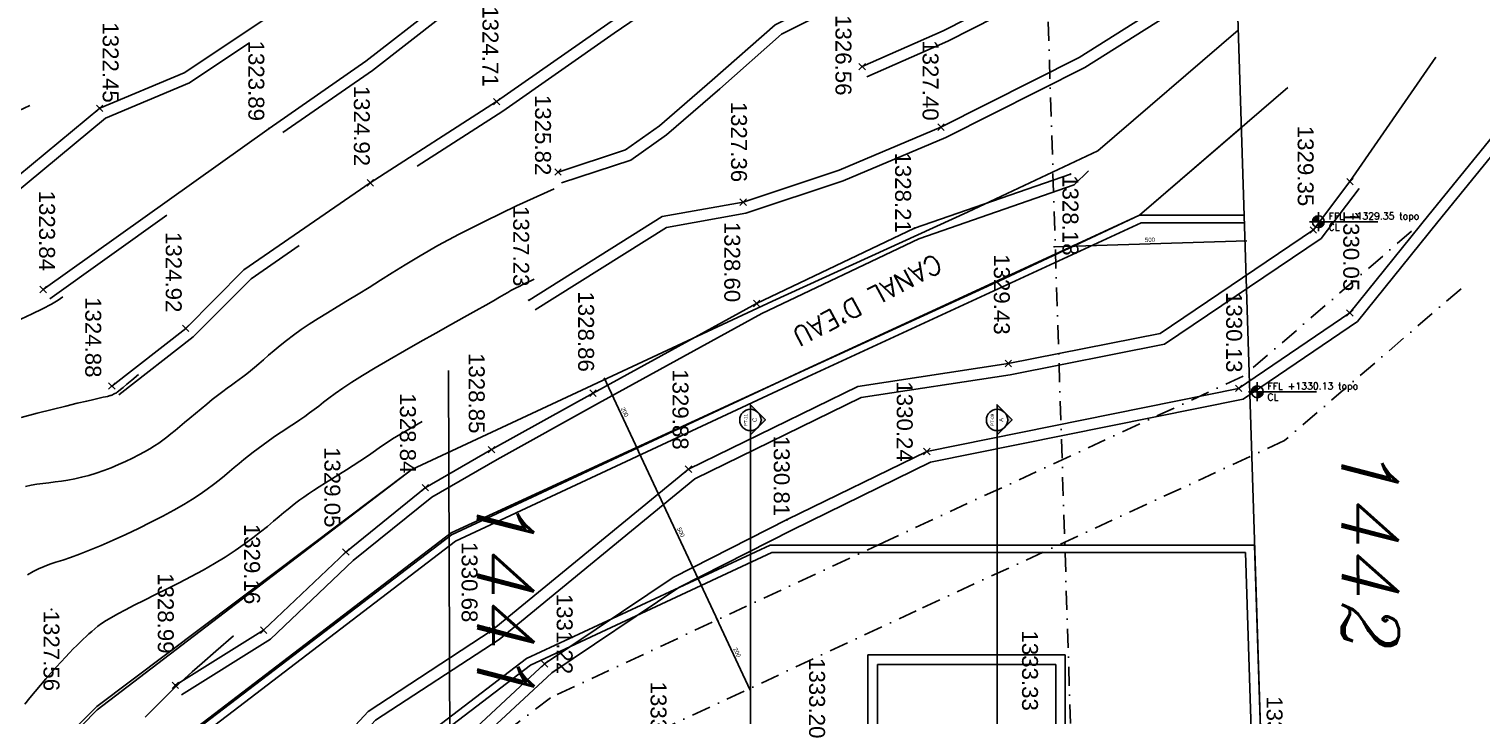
# Model space of a CAD drawing. Header units: centimetres. Extents: x 96271 to 179142, y 9855 to 112216.
# Drawn here: x 137751 to 141580, y 33174 to 34986 of the extents above; entities that cross this region are included whole.
import ezdxf
from ezdxf.enums import TextEntityAlignment as Align

# ---------------------------------------------------------------- set-up
doc = ezdxf.new("R2010")
doc.units = ezdxf.units.CM
doc.header["$LTSCALE"] = 100
doc.header["$MEASUREMENT"] = 0
doc.header["$PDSIZE"] = 0.2
doc.linetypes.add('DASHDOT', pattern=[1, 0.5, -0.25, 0, -0.25])
doc.linetypes.add('HIDDEN', pattern=[0.375, 0.25, -0.125])
doc.layers.get('0').update_dxf_attribs({"linetype": 'CONTINUOUS'})
doc.layers.get('DEFPOINTS').update_dxf_attribs({"linetype": 'CONTINUOUS'})
for name, color, linetype in [('A-Dim', 2, 'CONTINUOUS'), ('A-Otln-Lot Limit', 4, 'CONTINUOUS'), ('A-Patt', 8, 'CONTINUOUS'), ('A-Setback', 3, 'DASHDOT'), ('C-TOPO-MAJR', 235, 'CONTINUOUS'), ('C-TOPO-MINR', 145, 'CONTINUOUS'), ("coupe aa'", 6, 'CONTINUOUS'), ('jal er', 5, 'CONTINUOUS'), ('LIM-1441', 7, 'CONTINUOUS'), ('NEW-LIM', 5, 'CONTINUOUS'), ('NUMEROPARCELLE', 7, 'CONTINUOUS'), ('plan-elevation level', 7, 'CONTINUOUS'), ('V-NODE', 1, 'CONTINUOUS'), ('V-NODE-TEXT', 11, 'CONTINUOUS')]:
    doc.layers.add(name, color=color, linetype=linetype)
doc.layers.add('A-Sect-Iden', color=191, linetype='CONTINUOUS', lineweight=25)
doc.layers.add('cadre', color=7, linetype='CONTINUOUS', lineweight=0)
doc.styles.add('I', font='ITALICC.SHX')
doc.styles.add('L120', font='simplex.shx', dxfattribs={"height": 0.35})
doc.styles.add('ROMAND', font='romand.shx', dxfattribs={"height": 10})
doc.styles.add('ROMANS', font='romans.shx')
doc.styles.get("Standard").update_dxf_attribs({"font": 'arial.ttf'})
doc.styles.add('style', font='italicc.shx', dxfattribs={"height": 2})
doc.dimstyles.new('1-50', dxfattribs={"dimtxt": 11.25, "dimasz": 5, "dimexe": 5, "dimexo": 5, "dimgap": 5, "dimtad": 1, "dimdec": 1, "dimrnd": 0.5, "dimzin": 12, "dimdsep": 46, "dimtxsty": 'Standard', "dimblk": 'ARCHTICK', "dimcen": 0.09, "dimdle": 5, "dimadec": 0, "dimazin": 3, "dimtfac": 1, "dimtdec": 1, "dimtix": 1, "dimtofl": 0, "dimtmove": 1, "dimatfit": 3, "dimfxl": 5, "dimtolj": 1, "dimtzin": 0, "dimarcsym": 0})
pattern_1 = [(90, (894916.29, -703049.082), (14.2875, 7.14375), [0, -14.2875])]

# ---------------------------------------------------------------- blocks, each defined once
blk = doc.blocks.new('_ArchTick')
at = {"color": 0, "linetype": 'ByBlock', "const_width": 0.15}
blk.add_lwpolyline([(-0.5, -0.5), (0.5, 0.5)], dxfattribs=at)
blk = doc.blocks.new('*D258')
at = {"layer": 'A-Dim', "color": 0, "lineweight": -2, "transparency": 16777216}
blk.add_line((140960, 34427.6), (140450.2, 34411.3), dxfattribs=at)
at = {"layer": 'DEFPOINTS', "color": 0, "transparency": 16777216}
for p in [(140955, 34427.4), (140455.2, 34411.5), (140455.2, 34411.5)]:
    blk.add_point(p, dxfattribs=at)
at = {"layer": 'A-Dim', "color": 0, "lineweight": -2, "transparency": 16777216, "xscale": 5, "yscale": 5, "zscale": 5}
for p, rotation in [((140955, 34427.4), 1.82476670808426), ((140455.2, 34411.5), 181.8247667080843)]:
    blk.add_blockref('_ArchTick', p, dxfattribs=dict(at, rotation=rotation))
at = {"layer": 'A-Dim', "color": 0, "transparency": 16777216, "insert": (140704.7, 34430.2), "char_height": 11.25, "attachment_point": 5, "rotation": 1.8248}
blk.add_mtext('\\A1;500', dxfattribs=at)
blk = doc.blocks.new('CL-FFL-PLAN')
at = {"layer": 'plan-elevation level'}
h = blk.add_hatch(dxfattribs=at)
h.set_pattern_fill('DOTS', color=232, scale=9, angle=90, style=0)
h.set_pattern_definition(pattern_1)
h.paths.add_polyline_path([(-1229, 207), (-1229, 50), (-1385, 50, -0.414214)])
h = blk.add_hatch(dxfattribs=at)
h.set_pattern_fill('DOTS', color=232, scale=9, angle=90, style=0)
h.set_pattern_definition(pattern_1)
h.paths.add_polyline_path([(-1229, 50), (-1072, 50, -0.414214), (-1229, -106)])
at = {"layer": 'plan-elevation level', "color": 7, "ltscale": 111}
for p, q in [((337, 50), (-1463, 50)), ((-1229, 301), (-1229, -200))]:
    blk.add_line(p, q, dxfattribs=at)
blk.add_circle((-1229, 50), 156, dxfattribs=at)
at = {"layer": 'plan-elevation level', "color": 111, "ltscale": 111, "style": 'ROMAND'}
for s, p in [('CL', (-960, -180)), ('FFL', (-960, 110))]:
    blk.add_text(s, height=180, dxfattribs=at).set_placement(p)
for tag, p in [('FFL', (-424, 113)), ('CL', (-417, -180))]:
    blk.add_attdef(tag, p, '', height=180, dxfattribs=at)
blk = doc.blocks.new('*D249')
at = {"layer": 'A-Dim', "color": 0, "lineweight": -2, "transparency": 16777216}
blk.add_line((139566.7, 33423.3), (139350.9, 33885.4), dxfattribs=at)
at = {"layer": 'DEFPOINTS', "color": 0, "transparency": 16777216}
for p in [(139353, 33880.9), (139353, 33880.9), (139564.5, 33427.8)]:
    blk.add_point(p, dxfattribs=at)
at = {"layer": 'A-Dim', "color": 0, "lineweight": -2, "transparency": 16777216, "xscale": 5, "yscale": 5, "zscale": 5}
for p, rotation in [((139353, 33880.9), 115.0284238171869), ((139564.5, 33427.8), 295.0284238171869)]:
    blk.add_blockref('_ArchTick', p, dxfattribs=dict(at, rotation=rotation))
at = {"layer": 'A-Dim', "color": 0, "transparency": 16777216, "insert": (139468.5, 33658.9), "char_height": 11.25, "attachment_point": 5, "rotation": 295.0284}
blk.add_mtext('\\A1;500', dxfattribs=at)
blk = doc.blocks.new('*D250')
at = {"layer": 'A-Dim', "color": 0, "lineweight": -2, "transparency": 16777216}
blk.add_line((139355.1, 33876.4), (139266.3, 34066.6), dxfattribs=at)
at = {"layer": 'DEFPOINTS', "color": 0, "transparency": 16777216}
for p in [(139268.4, 34062.1), (139268.4, 34062.1), (139353, 33880.9)]:
    blk.add_point(p, dxfattribs=at)
at = {"layer": 'A-Dim', "color": 0, "lineweight": -2, "transparency": 16777216, "xscale": 5, "yscale": 5, "zscale": 5}
for p, rotation in [((139268.4, 34062.1), 115.0284238095466), ((139353, 33880.9), 295.0284238095466)]:
    blk.add_blockref('_ArchTick', p, dxfattribs=dict(at, rotation=rotation))
at = {"layer": 'A-Dim', "color": 0, "transparency": 16777216, "insert": (139320.4, 33976), "char_height": 11.25, "attachment_point": 5, "rotation": 295.0284}
blk.add_mtext('\\A1;200', dxfattribs=at)
blk = doc.blocks.new('Anno_Section_A2')
blk.add_line((2.5, 0), (-2.5, 0))
blk.add_circle((0, 0), 2.5)
at = {"style": 'ROMANS'}
blk.add_attdef('NUMBER', text='', height=1, dxfattribs=at).set_placement((0, 0.5), align=Align.CENTER)
blk.add_attdef('SHEET', text='', height=0.75, dxfattribs=at).set_placement((0, -0.5), align=Align.TOP_CENTER)
blk = doc.blocks.new('Anno_Arrow_A2')
h = blk.add_hatch(color=256)
h.paths.add_polyline_path([(-1.77, 1.77), (-3.54, 0), (-2.5, 0, -0.198912)])
h.paths.add_polyline_path([(0, 3.54), (-1.77, 1.77, -0.414214), (1.77, 1.77)])
h.paths.add_polyline_path([(2.37, 1.16), (2.25, 1.1, -0.114349), (2.5, 0), (3.54, 0)])
h.paths.add_polyline_path([(1.77, 1.77, -0.082683), (2.25, 1.1), (2.37, 1.16)])
blk.add_lwpolyline([(-2.5, 0), (-3.54, 0), (0, 3.54), (3.54, 0), (2.5, 0)])
blk = doc.blocks.new('*D253')
at = {"layer": 'A-Dim', "color": 0, "lineweight": -2, "transparency": 16777216}
blk.add_line((139562.4, 33432.4), (139651.3, 33242.1), dxfattribs=at)
at = {"layer": 'DEFPOINTS', "color": 0, "transparency": 16777216}
for p in [(139564.5, 33427.8), (139649.2, 33246.6), (139649.2, 33246.6)]:
    blk.add_point(p, dxfattribs=at)
at = {"layer": 'A-Dim', "color": 0, "lineweight": -2, "transparency": 16777216, "xscale": 5, "yscale": 5, "zscale": 5}
for p, rotation in [((139564.5, 33427.8), 115.028423817187), ((139649.2, 33246.6), 295.028423817187)]:
    blk.add_blockref('_ArchTick', p, dxfattribs=dict(at, rotation=rotation))
at = {"layer": 'A-Dim', "color": 0, "transparency": 16777216, "insert": (139616.6, 33341.8), "char_height": 11.25, "attachment_point": 5, "rotation": 295.0284}
blk.add_mtext('\\A1;200', dxfattribs=at)
blk = doc.blocks.new('A$C5EE75B5F')
at = {"layer": 'C-TOPO-MAJR', "linetype": 'Continuous', "lineweight": -3}
blk.add_lwpolyline([(56.225, 21.206), (56.369, 21.034), (56.48, 20.902), (56.563, 20.803), (56.622, 20.732), (56.661, 20.682), (56.687, 20.649), (56.703, 20.626), (56.715, 20.608), (56.725, 20.589), (56.736, 20.569), (56.746, 20.548), (56.756, 20.527), (56.765, 20.505), (56.774, 20.483), (56.781, 20.461), (56.788, 20.44), (56.794, 20.418), (56.801, 20.388), (56.81, 20.343), (56.826, 20.274), (56.848, 20.173), (56.881, 20.032), (56.925, 19.843), (56.983, 19.597), (57.057, 19.291), (57.145, 18.934), (57.247, 18.539), (57.361, 18.121)], dxfattribs=at)
at = {"layer": 'C-TOPO-MINR', "linetype": 'Continuous', "lineweight": -3}
for points in [[(51.326, 32.165), (51.779, 31.171), (52.176, 30.343), (52.522, 29.658), (52.826, 29.094), (53.092, 28.628), (53.329, 28.237), (53.542, 27.898), (53.739, 27.589), (53.926, 27.29), (54.103, 26.999), (54.273, 26.717), (54.436, 26.446), (54.594, 26.187), (54.746, 25.941), (54.895, 25.709), (55.041, 25.492), (55.185, 25.293), (55.326, 25.108), (55.462, 24.939), (55.594, 24.783), (55.718, 24.639), (55.835, 24.506), (55.944, 24.383), (56.042, 24.269), (56.129, 24.162), (56.208, 24.061), (56.282, 23.962), (56.354, 23.864), (56.426, 23.764), (56.501, 23.659), (56.583, 23.547), (56.674, 23.427), (56.776, 23.295), (56.887, 23.154), (57.006, 23.008), (57.128, 22.859), (57.251, 22.71), (57.372, 22.565), (57.488, 22.425), (57.598, 22.295), (57.697, 22.176), (57.789, 22.065), (57.874, 21.959), (57.954, 21.854), (58.031, 21.746), (58.107, 21.633), (58.183, 21.509), (58.262, 21.371), (58.345, 21.218), (58.43, 21.05), (58.515, 20.87), (58.6, 20.682), (58.681, 20.488), (58.756, 20.291), (58.825, 20.094), (58.884, 19.9), (58.934, 19.711), (58.974, 19.528), (59.007, 19.35), (59.034, 19.177), (59.057, 19.009), (59.077, 18.845), (59.097, 18.686), (59.118, 18.531), (59.143, 18.38), (59.175, 18.228)], [(53.71, 31.637), (53.718, 31.621), (53.734, 31.584), (53.759, 31.532), (53.789, 31.467), (53.823, 31.394), (53.86, 31.316), (53.899, 31.238), (53.936, 31.164), (53.973, 31.095), (54.012, 31.025), (54.058, 30.946), (54.114, 30.848), (54.186, 30.724), (54.278, 30.564), (54.394, 30.361), (54.539, 30.106), (54.714, 29.793), (54.915, 29.434), (55.135, 29.043), (55.365, 28.634), (55.599, 28.222), (55.83, 27.822), (56.05, 27.447), (56.252, 27.112), (56.43, 26.829), (56.587, 26.592), (56.724, 26.394), (56.846, 26.227), (56.955, 26.084), (57.055, 25.957), (57.148, 25.837), (57.239, 25.718), (57.33, 25.592), (57.422, 25.46), (57.513, 25.323), (57.605, 25.183), (57.698, 25.041), (57.792, 24.9), (57.886, 24.76), (57.98, 24.623), (58.076, 24.49), (58.172, 24.361), (58.269, 24.234), (58.368, 24.109), (58.469, 23.985), (58.572, 23.86), (58.677, 23.734), (58.785, 23.605), (58.896, 23.472), (59.01, 23.333), (59.128, 23.182), (59.251, 23.017), (59.38, 22.834), (59.515, 22.63), (59.656, 22.4), (59.805, 22.14), (59.961, 21.851), (60.122, 21.537), (60.283, 21.209), (60.44, 20.874), (60.591, 20.542), (60.731, 20.221), (60.855, 19.921), (60.962, 19.65), (61.048, 19.414), (61.117, 19.211), (61.175, 19.031), (61.229, 18.871), (61.283, 18.722), (61.345, 18.578), (61.419, 18.434), (61.511, 18.281)], [(57.465, 28.686), (57.644, 28.368), (57.795, 28.111), (57.923, 27.903), (58.033, 27.732), (58.132, 27.588), (58.224, 27.458), (58.315, 27.33), (58.41, 27.194), (58.513, 27.04), (58.623, 26.87), (58.738, 26.69), (58.854, 26.505), (58.969, 26.32), (59.082, 26.141), (59.188, 25.972), (59.287, 25.819), (59.375, 25.685), (59.456, 25.567), (59.533, 25.46), (59.609, 25.359), (59.688, 25.259), (59.773, 25.155), (59.866, 25.042), (59.973, 24.915), (60.094, 24.769), (60.229, 24.605), (60.376, 24.421), (60.532, 24.218), (60.696, 23.996), (60.865, 23.754), (61.037, 23.492), (61.21, 23.211), (61.383, 22.911), (61.552, 22.598), (61.718, 22.28), (61.878, 21.964), (62.03, 21.657), (62.173, 21.366), (62.306, 21.099), (62.427, 20.863), (62.534, 20.662), (62.629, 20.494), (62.715, 20.355), (62.792, 20.238), (62.864, 20.14), (62.932, 20.055), (62.999, 19.978), (63.065, 19.904), (63.134, 19.829), (63.207, 19.751), (63.284, 19.669), (63.368, 19.583), (63.461, 19.49), (63.563, 19.391), (63.676, 19.283), (63.802, 19.167), (63.941, 19.041), (64.091, 18.907), (64.25, 18.769), (64.415, 18.628), (64.583, 18.487), (64.751, 18.349), (64.917, 18.215)], [(63.114, 23.712), (63.52, 23.248), (63.833, 22.891), (64.069, 22.622), (64.246, 22.423), (64.38, 22.275), (64.487, 22.161), (64.584, 22.061), (64.687, 21.956), (64.809, 21.833), (64.949, 21.693), (65.101, 21.541), (65.26, 21.381)], [(54.177, 19.217), (54.265, 19.095), (54.371, 18.912), (54.493, 18.68), (54.624, 18.409), (54.763, 18.111)], [(49.127, 18.341), (49.273, 18.044)]]:
    blk.add_lwpolyline(points, dxfattribs=at)
at = {"layer": "coupe aa'", "linetype": 'HIDDEN', "flags": 128}
blk.add_lwpolyline([(18.622, 29.262), (100.399, 29.522)], dxfattribs=at)
at = {"layer": 'jal er', "flags": 128}
for points, elevation in [([(68.111, 27.26), (66.112, 29.92), (64.093, 32.099), (61.839, 35.447), (60.321, 38.441), (58.54, 42.08), (56.872, 50.319), (54.824, 53.336), (52.201, 55.448), (50.113, 57.149), (48.368, 58.215), (46.738, 59.059), (43.305, 60.353)], 1331.25), ([(67.871, 27.08), (65.881, 29.728), (63.857, 31.912), (61.58, 35.295), (60.052, 38.307), (58.254, 41.983), (56.59, 50.2), (54.601, 53.131), (52.012, 55.215), (49.939, 56.904), (48.221, 57.954), (46.616, 58.785), (43.199, 60.072)], 1331.25), ([(47.852, 55.397), (51.136, 53.133)], 1329.178), ([(51.317, 53.373), (52.634, 52.38), (55.421, 48.251), (56.231, 44.181), (56.828, 40.252), (58.973, 35.867), (63.21, 30.711), (65.343, 27.456), (68.218, 24.796)], 1329.209), ([(54.267, 31.5), (52.058, 35.013), (51.679, 37.143), (50.837, 39.676), (49.702, 42.355), (47.862, 45.996), (46.37, 48.373), (44.78, 49.938), (43.677, 51.108), (40.834, 52.844)], 1327.23), ([(54.521, 31.66), (52.343, 35.123), (51.971, 37.217), (51.118, 39.782), (49.974, 42.481), (48.124, 46.144), (46.605, 48.562), (44.994, 50.148), (43.868, 51.343), (40.99, 53.1)], 1327.23), ([(51.136, 53.133), (52.413, 52.171), (55.139, 48.133), (55.935, 44.129), (56.538, 40.162), (58.719, 35.704), (62.968, 30.533), (65.112, 27.261), (68.014, 24.576)], 1329.209), ([(41.178, 50.224), (42.567, 49.107), (44.425, 47.444), (45.879, 44.928), (47.163, 42.411), (48.104, 40.279)], 1327.03), ([(41.366, 50.458), (42.761, 49.336), (44.661, 47.635), (46.143, 45.071), (47.434, 42.54), (48.378, 40.4)], 1327.03), ([(38.874, 48.665), (42.13, 47.222), (43.858, 44.642), (45.313, 42.194), (46.428, 39.796), (47.25, 38.154), (48.691, 36.526), (49.903, 35.122), (50.573, 34.183), (51.171, 32.358)], 1326.096), ([(38.752, 48.391), (41.929, 46.983), (43.604, 44.482), (45.047, 42.054), (46.158, 39.666), (46.999, 37.985), (48.465, 36.329), (49.667, 34.937), (50.302, 34.046), (50.886, 32.265)], 1326.096), ([(51.223, 45.864), (50.854, 46.244)], 1328.99), ([(64.419, 22.18), (62.965, 24.506), (60.907, 26.672), (59.209, 28.766), (58.205, 30.511), (56.717, 33.188), (54.35, 37.499), (52.366, 41.661), (50.94, 45.766)], 1328.99), ([(64.673, 22.339), (63.203, 24.691), (61.133, 26.87), (59.457, 28.936), (58.466, 30.659), (56.98, 33.333), (54.617, 37.636), (52.644, 41.775), (51.223, 45.864)], 1328.99), ([(39.926, 43.848), (40.631, 42.962), (43.147, 39.183), (43.976, 37.971), (46.979, 33.577), (49.026, 30.646), (51.169, 27.318), (53.466, 23.985), (55.007, 22.453), (56.528, 20.507)], 1324.872), ([(38.98, 40.275), (41.505, 36.808), (43.587, 33.59), (46.534, 29.032), (47.961, 27.198), (49.732, 24.648), (53.982, 18.697)], 1323.699), ([(51.288, 17.672), (49.202, 20.186), (48.266, 22.41), (46.568, 24.963), (44.689, 27.473), (43.405, 29.474), (41.728, 32.187), (40.667, 33.853), (38.52, 36.658), (37.079, 38.193), (35.32, 39.888)], 1322.87)]:
    blk.add_lwpolyline(points, dxfattribs=dict(at, elevation=elevation))
at = {"layer": 'jal er', "linetype": 'HIDDEN', "ltscale": 0.3, "flags": 128}
for points, elevation in [([(40.161, 44.035), (40.874, 43.139), (43.396, 39.351), (44.224, 38.14), (47.226, 33.747), (49.275, 30.813), (51.419, 27.484), (53.697, 24.178), (55.232, 22.652), (56.764, 20.692)], 1324.872), ([(39.223, 40.452), (41.752, 36.978), (43.839, 33.753), (46.779, 29.206), (48.203, 27.376), (49.977, 24.821), (54.226, 18.871)], 1323.699), ([(51.519, 17.863), (49.461, 20.343), (48.532, 22.552), (46.813, 25.136), (44.936, 27.644), (43.659, 29.634), (41.982, 32.346), (40.913, 34.025), (38.749, 36.852), (37.293, 38.404), (35.528, 40.104)], 1322.87)]:
    blk.add_lwpolyline(points, dxfattribs=dict(at, elevation=elevation))
at = {"layer": 'LIM-1441', "color": 1, "elevation": 1345.562}
blk.add_lwpolyline([(36.854, 49.863), (88.453, 51.506), (88.422, 39.625), (92.101, 23.471), (93.457, 17.516), (93.028, 12.883), (92.182, 10.475), (30.787, 11.689), (29.771, 13.243), (24.777, 18.653), (24.929, 24.436), (25.298, 31.574), (25.57, 38.291), (24.799, 43.04), (29.206, 42.338), (36.853, 49.863)], dxfattribs=at)
at = {"layer": 'NEW-LIM', "color": 4, "linetype": 'HIDDEN', "elevation": 1345.562}
for points in [[(47.143, 50.19), (50.329, 46.49), (51.941, 43.054), (54.292, 37.917), (58.728, 28.415), (64.976, 20.114), (68.283, 16.827), (72.89, 14.031), (79.316, 10.716)], [(49.711, 50.273), (52.024, 47.587), (53.756, 43.895), (56.107, 38.756), (60.401, 29.446), (66.555, 21.398), (69.517, 18.418), (73.928, 15.893), (83.041, 10.7)]]:
    blk.add_lwpolyline(points, dxfattribs=at)
at = {"layer": 'V-NODE', "color": 7, "lineweight": -2}
for p, q in [((51.051, 53.048, 1330.853), (51.221, 53.218, 1330.853)), ((51.051, 53.218, 1330.853), (51.221, 53.048, 1330.853)), ((51.119, 53.116, 1329.209), (51.153, 53.15, 1329.209)), ((51.119, 53.15, 1329.209), (51.153, 53.116, 1329.209)), ((54.516, 53.046, 1331.722), (54.686, 53.216, 1331.722)), ((54.516, 53.216, 1331.722), (54.686, 53.046, 1331.722)), ((54.584, 53.114, 1330.047), (54.618, 53.148, 1330.047)), ((54.584, 53.148, 1330.047), (54.618, 53.114, 1330.047)), ((52.328, 52.086, 1330.884), (52.498, 52.256, 1330.884)), ((52.328, 52.256, 1330.884), (52.498, 52.086, 1330.884)), ((52.396, 52.154, 1329.35), (52.43, 52.188, 1329.35)), ((52.396, 52.188, 1329.35), (52.43, 52.154, 1329.35)), ((56.505, 50.115, 1331.802), (56.675, 50.285, 1331.802)), ((56.505, 50.285, 1331.802), (56.675, 50.115, 1331.802)), ((56.573, 50.183, 1330.127), (56.607, 50.217, 1330.127)), ((56.573, 50.217, 1330.127), (56.607, 50.183, 1330.127)), ((50.923, 45.749, 1328.176), (50.957, 45.783, 1328.176)), ((50.923, 45.783, 1328.176), (50.957, 45.749, 1328.176)), ((55.85, 44.044, 1330.884), (56.02, 44.214, 1330.884)), ((55.85, 44.214, 1330.884), (56.02, 44.044, 1330.884)), ((55.918, 44.112, 1329.432), (55.952, 44.146, 1329.432)), ((55.918, 44.146, 1329.432), (55.952, 44.112, 1329.432)), ((49.617, 42.27, 1328.905), (49.787, 42.44, 1328.905)), ((49.617, 42.44, 1328.905), (49.787, 42.27, 1328.905)), ((49.685, 42.338, 1327.396), (49.719, 42.372, 1327.396)), ((49.685, 42.372, 1327.396), (49.719, 42.338, 1327.396)), ((58.169, 41.898, 1331.917), (58.339, 42.068, 1331.917)), ((58.169, 42.068, 1331.917), (58.339, 41.898, 1331.917)), ((58.237, 41.966, 1330.242), (58.271, 42, 1330.242)), ((58.237, 42, 1330.242), (58.271, 41.966, 1330.242)), ((52.349, 41.644, 1328.206), (52.383, 41.678, 1328.206)), ((52.349, 41.678, 1328.206), (52.383, 41.644, 1328.206)), ((48.019, 40.194, 1328.239), (48.189, 40.364, 1328.239)), ((48.019, 40.364, 1328.239), (48.189, 40.194, 1328.239)), ((48.087, 40.262, 1326.564), (48.121, 40.296, 1326.564)), ((48.087, 40.296, 1326.564), (48.121, 40.262, 1326.564)), ((60.035, 38.29, 1330.814), (60.069, 38.324, 1330.814)), ((60.035, 38.324, 1330.814), (60.069, 38.29, 1330.814)), ((54.265, 37.414, 1330.27), (54.435, 37.584, 1330.27)), ((54.265, 37.584, 1330.27), (54.435, 37.414, 1330.27)), ((51.594, 37.058, 1328.905), (51.764, 37.228, 1328.905)), ((51.594, 37.228, 1328.905), (51.764, 37.058, 1328.905)), ((51.662, 37.126, 1327.358), (51.696, 37.16, 1327.358)), ((51.662, 37.16, 1327.358), (51.696, 37.126, 1327.358)), ((54.333, 37.482, 1328.595), (54.367, 37.516, 1328.595)), ((54.333, 37.516, 1328.595), (54.367, 37.482, 1328.595)), ((58.634, 35.619, 1330.884), (58.804, 35.789, 1330.884)), ((58.634, 35.789, 1330.884), (58.804, 35.619, 1330.884)), ((58.702, 35.687, 1329.885), (58.736, 35.721, 1329.885)), ((58.702, 35.721, 1329.885), (58.736, 35.687, 1329.885)), ((56.632, 33.103, 1330.534), (56.802, 33.273, 1330.534)), ((56.632, 33.273, 1330.534), (56.802, 33.103, 1330.534)), ((56.7, 33.171, 1328.859), (56.734, 33.205, 1328.859)), ((56.7, 33.205, 1328.859), (56.734, 33.171, 1328.859)), ((50.801, 32.18, 1327.491), (50.971, 32.35, 1327.491)), ((50.801, 32.35, 1327.491), (50.971, 32.18, 1327.491)), ((50.869, 32.248, 1325.816), (50.903, 32.282, 1325.816)), ((50.869, 32.282, 1325.816), (50.903, 32.248, 1325.816)), ((63.772, 31.827, 1332.9), (63.942, 31.997, 1332.9)), ((63.772, 31.997, 1332.9), (63.942, 31.827, 1332.9)), ((63.84, 31.895, 1331.225), (63.874, 31.929, 1331.225)), ((63.84, 31.929, 1331.225), (63.874, 31.895, 1331.225)), ((54.25, 31.483, 1327.23), (54.284, 31.517, 1327.23)), ((54.25, 31.517, 1327.23), (54.284, 31.483, 1327.23)), ((48.941, 30.561, 1326.389), (49.111, 30.731, 1326.389)), ((48.941, 30.731, 1326.389), (49.111, 30.561, 1326.389)), ((49.009, 30.629, 1324.714), (49.043, 30.663, 1324.714)), ((49.009, 30.663, 1324.714), (49.043, 30.629, 1324.714)), ((49.009, 30.629, 1324.714), (49.043, 30.663, 1324.714)), ((49.009, 30.663, 1324.714), (49.043, 30.629, 1324.714)), ((58.12, 30.426, 1330.523), (58.29, 30.596, 1330.523)), ((58.12, 30.596, 1330.523), (58.29, 30.426, 1330.523)), ((58.188, 30.494, 1328.848), (58.222, 30.528, 1328.848)), ((58.188, 30.528, 1328.848), (58.222, 30.494, 1328.848)), ((62.883, 30.448, 1330.884), (63.053, 30.618, 1330.884)), ((62.883, 30.618, 1330.884), (63.053, 30.448, 1330.884)), ((62.951, 30.516, 1330.682), (62.985, 30.55, 1330.682)), ((62.951, 30.55, 1330.682), (62.985, 30.516, 1330.682)), ((59.124, 28.681, 1330.513), (59.294, 28.851, 1330.513)), ((59.124, 28.851, 1330.513), (59.294, 28.681, 1330.513)), ((59.192, 28.749, 1328.838), (59.226, 28.783, 1328.838)), ((59.192, 28.783, 1328.838), (59.226, 28.749, 1328.838)), ((51.084, 27.233, 1326.547), (51.254, 27.403, 1326.547)), ((51.084, 27.403, 1326.547), (51.254, 27.233, 1326.547)), ((51.152, 27.301, 1324.921), (51.186, 27.335, 1324.921)), ((51.152, 27.335, 1324.921), (51.186, 27.301, 1324.921)), ((51.152, 27.301, 1324.872), (51.186, 27.335, 1324.872)), ((51.152, 27.335, 1324.872), (51.186, 27.301, 1324.872)), ((60.822, 26.587, 1330.665), (60.992, 26.757, 1330.665)), ((60.822, 26.757, 1330.665), (60.992, 26.587, 1330.665)), ((60.89, 26.655, 1329.053), (60.924, 26.689, 1329.053)), ((60.89, 26.689, 1329.053), (60.924, 26.655, 1329.053)), ((49.715, 24.631, 1323.89), (49.749, 24.665, 1323.89)), ((49.715, 24.665, 1323.89), (49.749, 24.631, 1323.89)), ((62.88, 24.421, 1330.665), (63.05, 24.591, 1330.665)), ((62.88, 24.591, 1330.665), (63.05, 24.421, 1330.665)), ((62.948, 24.489, 1329.161), (62.982, 24.523, 1329.161)), ((62.948, 24.523, 1329.161), (62.982, 24.489, 1329.161)), ((54.922, 22.368, 1326.547), (55.092, 22.538, 1326.547)), ((54.922, 22.538, 1326.547), (55.092, 22.368, 1326.547)), ((54.99, 22.436, 1324.925), (55.024, 22.47, 1324.925)), ((54.99, 22.47, 1324.925), (55.024, 22.436, 1324.925)), ((54.99, 22.436, 1324.872), (55.024, 22.47, 1324.872)), ((54.99, 22.47, 1324.872), (55.024, 22.436, 1324.872)), ((64.334, 22.095, 1330.665), (64.504, 22.265, 1330.665)), ((64.334, 22.265, 1330.665), (64.504, 22.095, 1330.665)), ((64.402, 22.163, 1328.99), (64.436, 22.197, 1328.99)), ((64.402, 22.197, 1328.99), (64.436, 22.163, 1328.99)), ((56.443, 20.422, 1326.547), (56.613, 20.592, 1326.547)), ((56.443, 20.592, 1326.547), (56.613, 20.422, 1326.547)), ((56.511, 20.49, 1324.876), (56.545, 20.524, 1324.876)), ((56.511, 20.524, 1324.876), (56.545, 20.49, 1324.876)), ((56.511, 20.49, 1324.872), (56.545, 20.524, 1324.872)), ((56.511, 20.524, 1324.872), (56.545, 20.49, 1324.872)), ((49.117, 20.101, 1324.122), (49.287, 20.271, 1324.122)), ((49.117, 20.271, 1324.122), (49.287, 20.101, 1324.122)), ((49.185, 20.169, 1322.447), (49.219, 20.203, 1322.447)), ((49.185, 20.203, 1322.447), (49.219, 20.169, 1322.447)), ((53.897, 18.612, 1325.374), (54.067, 18.782, 1325.374)), ((53.897, 18.782, 1325.374), (54.067, 18.612, 1325.374)), ((62.408, 18.896, 1327.557), (62.442, 18.93, 1327.557)), ((62.408, 18.93, 1327.557), (62.442, 18.896, 1327.557)), ((53.965, 18.68, 1323.836), (53.999, 18.714, 1323.836)), ((53.965, 18.714, 1323.836), (53.999, 18.68, 1323.836)), ((53.965, 18.68, 1323.699), (53.999, 18.714, 1323.699)), ((53.965, 18.714, 1323.699), (53.999, 18.68, 1323.699))]:
    blk.add_line(p, q, dxfattribs=at)
at = {"layer": 'cadre', "style": 'I', "flags": 4}
blk.add_attdef('NORD', text='', height=0.27, rotation=272.4891, dxfattribs=at).set_placement((17.235, 54.422), align=Align.MIDDLE)
blk.add_attdef('NORD', text='', height=0.27, rotation=272.4891, dxfattribs=at).set_placement((17.235, 54.422), align=Align.MIDDLE)
at = {"layer": 'NUMEROPARCELLE'}
for s, height, rotation, style, p in [('1442', 1.5, 0.1254, 'style', (58.175, 52.911, 1009.172)), ("CANAL D'EAU", 0.5, 298.0735, 'L120', (53.028, 42.208, 2674.552)), ('1441', 1.5, 0.1254, 'style', (59.503, 30.125, 1345.562))]:
    blk.add_text(s, height=height, rotation=rotation, dxfattribs=dict(at, style=style)).set_placement(p)
at = {"layer": 'V-NODE-TEXT', "color": 3, "linetype": 'ByBlock', "char_height": 0.42, "attachment_point": 4}
for s, insert in [('1330.05', (51.905, 53.165)), ('1329.35', (49.665, 51.964)), ('1332.91', (64.709, 51.146)), ('1330.13', (54.049, 50.079)), ('1328.18', (50.967, 45.766)), ('1333.33', (62.974, 44.7)), ('1329.43', (53.052, 43.957)), ('1327.40', (47.409, 42.079)), ('1328.21', (50.369, 41.355)), ('1330.24', (56.404, 41.398)), ('1326.56', (46.746, 39.783)), ('1333.20', (63.701, 39.088)), ('1330.81', (57.839, 38.156)), ('1327.36', (49.03, 37.031)), ('1328.60', (52.197, 36.853)), ('1329.88', (56.085, 35.489)), ('1333.08', (64.322, 34.911)), ('1328.86', (54.033, 33.001)), ('1331.22', (62.007, 32.437)), ('1325.82', (48.85, 31.866)), ('1327.23', (51.78, 31.291)), ('1324.71', (46.513, 30.481)), ('1328.85', (55.658, 30.119)), ('1330.68', (60.639, 29.931)), ('1328.84', (56.713, 28.306)), ('1324.92', (48.608, 27.091)), ('1329.05', (58.138, 26.314)), ('1323.89', (47.418, 24.311)), ('1329.16', (60.162, 24.199)), ('1324.92', (52.466, 22.134)), ('1328.99', (61.463, 21.925)), ('1322.45', (46.937, 20.472)), ('1324.88', (54.183, 20.013)), ('1323.84', (51.375, 18.796)), ('1327.56', (62.452, 18.913))]:
    blk.add_mtext(s, dxfattribs=dict(at, insert=insert))

msp = doc.modelspace()

# ---------------------------------------------------------------- linework, layer by layer
at = {"layer": 'A-Otln-Lot Limit'}
for points in [[(136965.712, 30479.123), (137206.535, 30394.564), (137669.865, 30351.712), (139880.741, 30855.19), (141068.865, 30851.94), (140904.471, 36012.018), (140151.894, 36776.773), (140222.083, 37217.518), (139747.22, 37140.456), (139010.375, 37171.007), (138361.687, 37204.5), (137783.533, 37219.682), (137242.113, 36719.747), (137087.264, 36618.541), (136965.712, 30479.08)], [(136990.416, 31730.376), (137332.339, 32401.262), (137605.16, 32859.262), (137930.306, 33190.211), (138759.66, 33824.578), (139709.858, 34268.237), (140223.586, 34503.277), (140567.126, 34664.487), (140937.177, 34983.113)], [(141067.674, 34831.553), (140676.875, 34495.062), (139793.77, 34086.69), (138863.934, 33652.538), (138063.055, 33039.951), (137764.679, 32736.25), (137507.537, 32304.572), (137168.607, 31639.559)]]:
    msp.add_lwpolyline(points, dxfattribs=at)
at = {"layer": 'A-Patt'}
for p, q in [((139961.559, 32835.329), (139961.559, 33335.329)), ((139961.559, 33335.329), (140481.559, 33335.329)), ((140481.559, 33335.329), (140481.559, 32835.329)), ((139986.559, 32835.329), (139986.559, 33310.329)), ((139986.559, 33310.329), (140456.559, 33310.329)), ((140456.559, 33310.329), (140456.559, 32835.329))]:
    msp.add_line(p, q, dxfattribs=at)
for points in [[(140952.799, 34495.062), (140676.875, 34495.062), (139793.77, 34086.69), (138863.934, 33652.538), (138063.055, 33039.951), (137764.679, 32736.25), (137507.537, 32304.572), (137168.607, 31639.559), (137168.607, 30407.881)], [(140952.799, 34475.062), (140681.275, 34475.062), (139802.198, 34068.552), (138874.361, 33635.334), (138076.329, 33024.925), (137780.631, 32723.949), (137525.057, 32294.903), (137188.607, 31634.756), (137188.607, 30427.355), (137211.908, 30419.174)], [(141005.677, 32835.329), (140980.508, 33625.329), (139703.861, 33625.329), (139062.055, 33325.663), (138315.278, 32754.457), (138067.765, 32502.528), (137986.559, 32366.203), (137986.559, 31249.718)], [(140980.664, 32835.329), (140956.132, 33605.329), (139708.561, 33605.451), (139072.483, 33308.459), (138328.552, 32739.431), (138083.717, 32490.227), (138011.559, 32369.092), (138011.559, 31328.389)]]:
    msp.add_lwpolyline(points, dxfattribs=at)
at = {"layer": 'A-Sect-Iden'}
for p, q in [((139651.559, 33927.158), (139651.559, 30188.999)), ((140301.559, 33927.158), (140301.559, 30188.999))]:
    msp.add_line(p, q, dxfattribs=at)
at = {"layer": 'A-Setback'}
msp.add_lwpolyline([(140559.009, 31153.336), (140410.95, 35800.674), (139618.405, 36606.045), (139624.608, 36644.996), (138745.22, 36680.475), (137970.463, 36711.734), (137582.107, 36353.135), (137469.619, 30671.512), (137649.878, 30654.841), (139847.419, 31155.283)], close=True, dxfattribs=at)
for points in [[(141393.919, 34452.654), (140950.164, 34070.567), (140004.469, 33633.251), (139124.62, 33222.439), (138394.927, 32664.302), (138104.345, 32368.535), (137928.014, 32072.517), (137638.607, 31504.673)], [(141524.417, 34301.094), (141059.48, 33900.768), (140088.748, 33451.875), (139228.894, 33050.399), (138527.676, 32514.042), (138263.864, 32245.523), (138103.213, 31975.827), (137816.799, 31413.856)]]:
    msp.add_lwpolyline(points, dxfattribs=at)

# ---------------------------------------------------------------- block references
at = {"xscale": 100, "yscale": 100, "zscale": 100, "rotation": 270.0000000000001}
msp.add_blockref('A$C5EE75B5F', (135918.237, 39697.375, -134556.2), dxfattribs=at)
at = {"layer": 'A-Sect-Iden'}
ref = msp.add_blockref('Anno_Section_A2', (139651.559, 33955.283), dxfattribs=dict(at, xscale=11.24999999999999, yscale=11.24999999999999, zscale=11.24999999999999, rotation=270))
ref.add_attrib('NUMBER', 'C', dxfattribs={"layer": '0', "height": 11.25, "rotation": 90}).set_placement((139668.434, 33955.283), align=Align.CENTER)
ref.add_attrib('SHEET', 'PT-11', dxfattribs={"layer": '0', "height": 8.4375, "rotation": 90}).set_placement((139635.189, 33955.024), align=Align.TOP_CENTER)
at = {"layer": 'A-Sect-Iden', "xscale": 11.25, "yscale": 11.25, "zscale": 11.25, "rotation": 270}
for p in [(139651.559, 33955.283), (140301.559, 33955.283)]:
    msp.add_blockref('Anno_Arrow_A2', p, dxfattribs=at)
at = {"layer": 'A-Sect-Iden'}
ref = msp.add_blockref('Anno_Section_A2', (140301.559, 33955.283), dxfattribs=dict(at, xscale=11.24999999999999, yscale=11.24999999999999, zscale=11.24999999999999, rotation=270))
ref.add_attrib('NUMBER', 'A', dxfattribs={"layer": '0', "height": 11.25, "rotation": 90}).set_placement((140318.434, 33955.283), align=Align.CENTER)
ref.add_attrib('SHEET', 'PT-09', dxfattribs={"layer": '0', "height": 8.4375, "rotation": 90}).set_placement((140285.189, 33955.024), align=Align.TOP_CENTER)
at = {"layer": 'plan-elevation level'}
ref = msp.add_blockref('CL-FFL-PLAN', (141271.176, 34472.812), dxfattribs=dict(at, xscale=0.09982510700227937, yscale=0.09982510700227937, zscale=0.09982510700227937))
ref.add_attrib('FFL', '+1329.35 topo', (141228.853, 34484.045), dxfattribs={"layer": '0', "color": 111, "ltscale": 111, "height": 17.96852, "style": 'ROMAND'})
ref = msp.add_blockref('CL-FFL-PLAN', (141110.101, 34024.401), dxfattribs=dict(at, xscale=0.09982510700227937, yscale=0.09982510700227937, zscale=0.09982510700227937))
ref.add_attrib('FFL', '+1330.13 topo', (141067.778, 34035.634), dxfattribs={"layer": '0', "color": 111, "ltscale": 111, "height": 17.96852, "style": 'ROMAND'})

# ---------------------------------------------------------------- dimensions: what is measured, and where the dimension line sits
at = {"layer": 'A-Dim'}
for p1, p2, picture, middle in [((140954.954, 34427.414), (140455.208, 34411.492), '*D258', (140704.739, 34430.191)), ((139353.01, 33880.894), (139268.397, 34062.113), '*D250', (139320.439, 33976.049)), ((139564.544, 33427.845), (139353.01, 33880.894), '*D249', (139468.512, 33658.915)), ((139564.544, 33427.845), (139649.158, 33246.625), '*D253', (139616.586, 33341.78))]:
    dim = msp.add_aligned_dim(p1=p1, p2=p2, distance=0, dimstyle='1-50', override={"dimse1": 1, "dimse2": 1}, dxfattribs=at)
    dim.commit()
    dim.dimension.update_dxf_attribs({"geometry": picture, "text_midpoint": middle})

doc.saveas('drawing.dxf')
